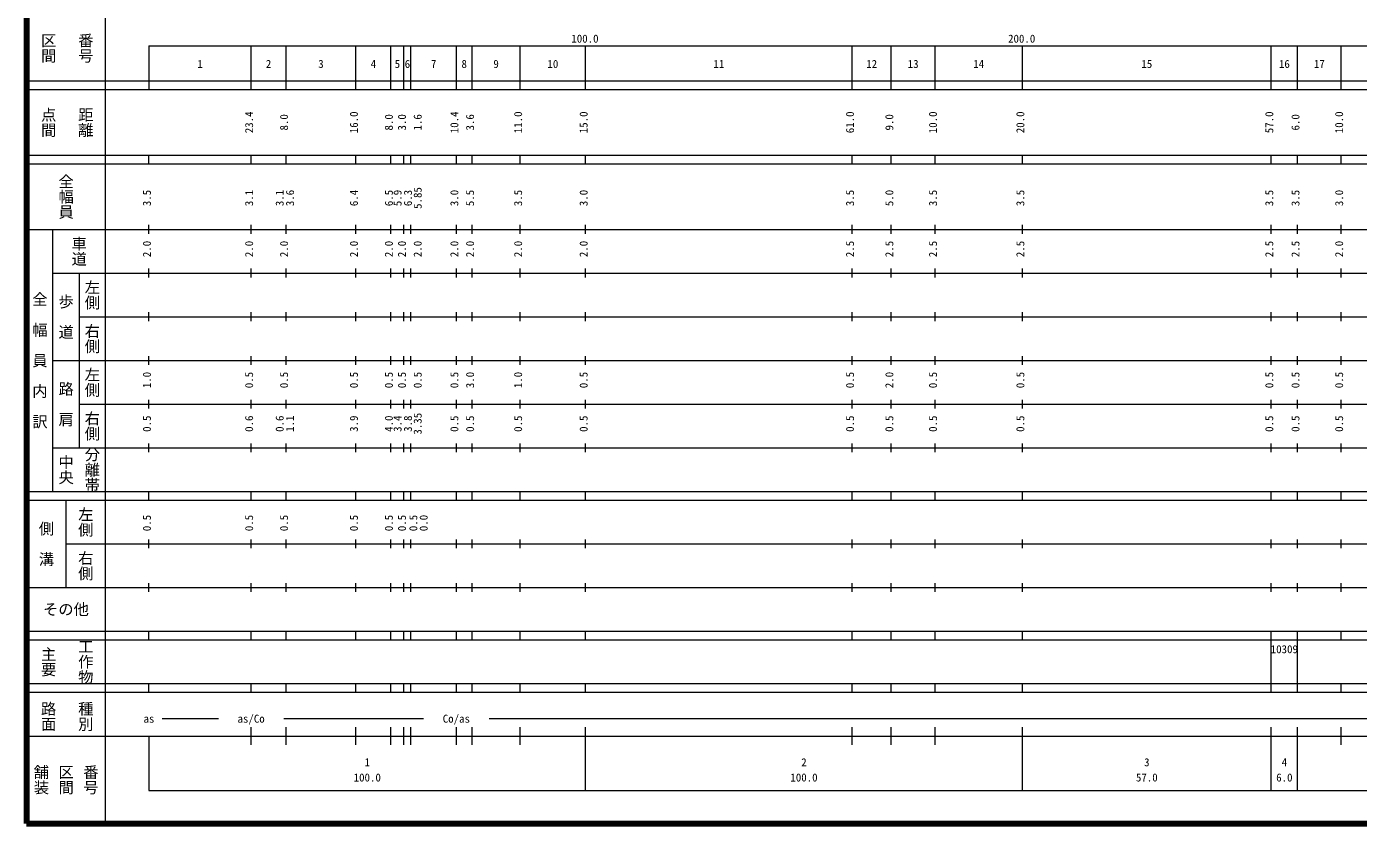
# Model space of a CAD drawing. Units: millimetres on the paper, enlarged 1000 times. Extents: x 40000 to 680000, y 20000 to 380000.
# Drawn here: x 40000 to 344943, y 20000 to 202409 of the extents above; entities that cross this region are included whole.
import ezdxf
from ezdxf.enums import TextEntityAlignment as Align

# ---------------------------------------------------------------- set-up
doc = ezdxf.new("R2010")
doc.units = ezdxf.units.MM
doc.header["$LTSCALE"] = 1000
doc.layers.add('M-TTL', color=2, linetype='Continuous', lineweight=140)
doc.layers.add('M-TTL-BAND', color=7, linetype='Continuous', lineweight=13)
doc.styles.add('@ＭＳ ゴシック', font='')
doc.styles.add('ＭＳ ゴシック', font='')
doc.styles.get('@ＭＳ ゴシック').set_extended_font_data('@MS Gothic')
doc.styles.get('ＭＳ ゴシック').set_extended_font_data('MS Gothic')

msp = doc.modelspace()

# ---------------------------------------------------------------- linework, layer by layer
at = {"layer": 'M-TTL'}
for p, q in [((40000, 380000), (40000, 20000)), ((40000, 20000), (680000, 20000))]:
    msp.add_line(p, q, dxfattribs=at)
at = {"layer": 'M-TTL-BAND'}
for p, q in [((58000, 370000), (58000, 20000)), ((68000, 198000), (579000, 198000)), ((68000, 198000), (68000, 188000)), ((91400, 188000), (91400, 198000)), ((99400, 188000), (99400, 198000)), ((115400, 188000), (115400, 198000)), ((123400, 188000), (123400, 198000)), ((126400, 188000), (126400, 198000)), ((128000, 188000), (128000, 198000)), ((138400, 188000), (138400, 198000)), ((142000, 188000), (142000, 198000)), ((153000, 188000), (153000, 198000)), ((168000, 188000), (168000, 198000)), ((229000, 188000), (229000, 198000)), ((238000, 188000), (238000, 198000)), ((248000, 188000), (248000, 198000)), ((268000, 188000), (268000, 198000)), ((325000, 188000), (325000, 198000)), ((331000, 188000), (331000, 198000)), ((341000, 188000), (341000, 198000)), ((40000, 190000), (579000, 190000)), ((40000, 188000), (579000, 188000)), ((40000, 173000), (579000, 173000)), ((40000, 171000), (579000, 171000)), ((68000, 171000), (68000, 173000)), ((91400, 171000), (91400, 173000)), ((99400, 171000), (99400, 173000)), ((115400, 171000), (115400, 173000)), ((123400, 171000), (123400, 173000)), ((126400, 171000), (126400, 173000)), ((128000, 171000), (128000, 173000)), ((138400, 171000), (138400, 173000)), ((142000, 171000), (142000, 173000)), ((153000, 171000), (153000, 173000)), ((168000, 171000), (168000, 173000)), ((229000, 171000), (229000, 173000)), ((238000, 171000), (238000, 173000)), ((248000, 171000), (248000, 173000)), ((268000, 171000), (268000, 173000)), ((325000, 171000), (325000, 173000)), ((331000, 171000), (331000, 173000)), ((341000, 171000), (341000, 173000)), ((40000, 156000), (579000, 156000)), ((46000, 96000), (46000, 156000)), ((68000, 155000), (68000, 157000)), ((91400, 155000), (91400, 157000)), ((99400, 155000), (99400, 157000)), ((115400, 155000), (115400, 157000)), ((123400, 155000), (123400, 157000)), ((126400, 155000), (126400, 157000)), ((128000, 155000), (128000, 157000)), ((138400, 155000), (138400, 157000)), ((142000, 155000), (142000, 157000)), ((153000, 155000), (153000, 157000)), ((168000, 155000), (168000, 157000)), ((229000, 155000), (229000, 157000)), ((238000, 155000), (238000, 157000)), ((248000, 155000), (248000, 157000)), ((268000, 155000), (268000, 157000)), ((325000, 155000), (325000, 157000)), ((331000, 155000), (331000, 157000)), ((341000, 155000), (341000, 157000)), ((68000, 145000), (68000, 147000)), ((91400, 145000), (91400, 147000)), ((99400, 145000), (99400, 147000)), ((115400, 145000), (115400, 147000)), ((123400, 145000), (123400, 147000)), ((126400, 145000), (126400, 147000)), ((128000, 145000), (128000, 147000)), ((138400, 145000), (138400, 147000)), ((142000, 145000), (142000, 147000)), ((153000, 145000), (153000, 147000)), ((168000, 145000), (168000, 147000)), ((229000, 145000), (229000, 147000)), ((238000, 145000), (238000, 147000)), ((248000, 145000), (248000, 147000)), ((268000, 145000), (268000, 147000)), ((325000, 145000), (325000, 147000)), ((331000, 145000), (331000, 147000)), ((341000, 145000), (341000, 147000)), ((46000, 146000), (579000, 146000)), ((52000, 146000), (52000, 106000)), ((52000, 136000), (579000, 136000)), ((68000, 135000), (68000, 137000)), ((91400, 135000), (91400, 137000)), ((99400, 135000), (99400, 137000)), ((115400, 135000), (115400, 137000)), ((123400, 135000), (123400, 137000)), ((126400, 135000), (126400, 137000)), ((128000, 135000), (128000, 137000)), ((138400, 135000), (138400, 137000)), ((142000, 135000), (142000, 137000)), ((153000, 135000), (153000, 137000)), ((168000, 135000), (168000, 137000)), ((229000, 135000), (229000, 137000)), ((238000, 135000), (238000, 137000)), ((248000, 135000), (248000, 137000)), ((268000, 135000), (268000, 137000)), ((325000, 135000), (325000, 137000)), ((331000, 135000), (331000, 137000)), ((341000, 135000), (341000, 137000)), ((46000, 126000), (579000, 126000)), ((68000, 125000), (68000, 127000)), ((91400, 125000), (91400, 127000)), ((99400, 125000), (99400, 127000)), ((115400, 125000), (115400, 127000)), ((123400, 125000), (123400, 127000)), ((126400, 125000), (126400, 127000)), ((128000, 125000), (128000, 127000)), ((138400, 125000), (138400, 127000)), ((142000, 125000), (142000, 127000)), ((153000, 125000), (153000, 127000)), ((168000, 125000), (168000, 127000)), ((229000, 125000), (229000, 127000)), ((238000, 125000), (238000, 127000)), ((248000, 125000), (248000, 127000)), ((268000, 125000), (268000, 127000)), ((325000, 125000), (325000, 127000)), ((331000, 125000), (331000, 127000)), ((341000, 125000), (341000, 127000)), ((52000, 116000), (579000, 116000)), ((68000, 115000), (68000, 117000)), ((91400, 115000), (91400, 117000)), ((99400, 115000), (99400, 117000)), ((115400, 115000), (115400, 117000)), ((123400, 115000), (123400, 117000)), ((126400, 115000), (126400, 117000)), ((128000, 115000), (128000, 117000)), ((138400, 115000), (138400, 117000)), ((142000, 115000), (142000, 117000)), ((153000, 115000), (153000, 117000)), ((168000, 115000), (168000, 117000)), ((229000, 115000), (229000, 117000)), ((238000, 115000), (238000, 117000)), ((248000, 115000), (248000, 117000)), ((268000, 115000), (268000, 117000)), ((325000, 115000), (325000, 117000)), ((331000, 115000), (331000, 117000)), ((341000, 115000), (341000, 117000)), ((68000, 105000), (68000, 107000)), ((91400, 105000), (91400, 107000)), ((99400, 105000), (99400, 107000)), ((115400, 105000), (115400, 107000)), ((123400, 105000), (123400, 107000)), ((126400, 105000), (126400, 107000)), ((128000, 105000), (128000, 107000)), ((138400, 105000), (138400, 107000)), ((142000, 105000), (142000, 107000)), ((153000, 105000), (153000, 107000)), ((168000, 105000), (168000, 107000)), ((229000, 105000), (229000, 107000)), ((238000, 105000), (238000, 107000)), ((248000, 105000), (248000, 107000)), ((268000, 105000), (268000, 107000)), ((325000, 105000), (325000, 107000)), ((331000, 105000), (331000, 107000)), ((341000, 105000), (341000, 107000)), ((46000, 106000), (579000, 106000)), ((40000, 96000), (579000, 96000)), ((68000, 94000), (68000, 96000)), ((91400, 94000), (91400, 96000)), ((99400, 94000), (99400, 96000)), ((115400, 94000), (115400, 96000)), ((123400, 94000), (123400, 96000)), ((126400, 94000), (126400, 96000)), ((128000, 94000), (128000, 96000)), ((138400, 94000), (138400, 96000)), ((142000, 94000), (142000, 96000)), ((153000, 94000), (153000, 96000)), ((168000, 94000), (168000, 96000)), ((229000, 94000), (229000, 96000)), ((238000, 94000), (238000, 96000)), ((248000, 94000), (248000, 96000)), ((268000, 94000), (268000, 96000)), ((325000, 94000), (325000, 96000)), ((331000, 94000), (331000, 96000)), ((341000, 94000), (341000, 96000)), ((40000, 94000), (579000, 94000)), ((49000, 94000), (49000, 74000)), ((49000, 84000), (579000, 84000)), ((68000, 83000), (68000, 85000)), ((91400, 83000), (91400, 85000)), ((99400, 83000), (99400, 85000)), ((115400, 83000), (115400, 85000)), ((123400, 83000), (123400, 85000)), ((126400, 83000), (126400, 85000)), ((128000, 83000), (128000, 85000)), ((138400, 83000), (138400, 85000)), ((142000, 83000), (142000, 85000)), ((153000, 83000), (153000, 85000)), ((168000, 83000), (168000, 85000)), ((229000, 83000), (229000, 85000)), ((238000, 83000), (238000, 85000)), ((248000, 83000), (248000, 85000)), ((268000, 83000), (268000, 85000)), ((325000, 83000), (325000, 85000)), ((331000, 83000), (331000, 85000)), ((341000, 83000), (341000, 85000)), ((40000, 74000), (579000, 74000)), ((68000, 73000), (68000, 75000)), ((91400, 73000), (91400, 75000)), ((99400, 73000), (99400, 75000)), ((115400, 73000), (115400, 75000)), ((123400, 73000), (123400, 75000)), ((126400, 73000), (126400, 75000)), ((128000, 73000), (128000, 75000)), ((138400, 73000), (138400, 75000)), ((142000, 73000), (142000, 75000)), ((153000, 73000), (153000, 75000)), ((168000, 73000), (168000, 75000)), ((229000, 73000), (229000, 75000)), ((238000, 73000), (238000, 75000)), ((248000, 73000), (248000, 75000)), ((268000, 73000), (268000, 75000)), ((325000, 73000), (325000, 75000)), ((331000, 73000), (331000, 75000)), ((341000, 73000), (341000, 75000)), ((40000, 64000), (579000, 64000)), ((40000, 62000), (579000, 62000)), ((68000, 62000), (68000, 64000)), ((91400, 62000), (91400, 64000)), ((99400, 62000), (99400, 64000)), ((115400, 62000), (115400, 64000)), ((123400, 62000), (123400, 64000)), ((126400, 62000), (126400, 64000)), ((128000, 62000), (128000, 64000)), ((138400, 62000), (138400, 64000)), ((142000, 62000), (142000, 64000)), ((153000, 62000), (153000, 64000)), ((168000, 62000), (168000, 64000)), ((229000, 62000), (229000, 64000)), ((238000, 62000), (238000, 64000)), ((248000, 62000), (248000, 64000)), ((268000, 62000), (268000, 64000)), ((325000, 62000), (325000, 64000)), ((325000, 52000), (325000, 62000)), ((331000, 62000), (331000, 64000)), ((331000, 52000), (331000, 62000)), ((341000, 62000), (341000, 64000)), ((40000, 52000), (579000, 52000)), ((68000, 50000), (68000, 52000)), ((91400, 50000), (91400, 52000)), ((99400, 50000), (99400, 52000)), ((115400, 50000), (115400, 52000)), ((123400, 50000), (123400, 52000)), ((126400, 50000), (126400, 52000)), ((128000, 50000), (128000, 52000)), ((138400, 50000), (138400, 52000)), ((142000, 50000), (142000, 52000)), ((153000, 50000), (153000, 52000)), ((168000, 50000), (168000, 52000)), ((229000, 50000), (229000, 52000)), ((238000, 50000), (238000, 52000)), ((248000, 50000), (248000, 52000)), ((268000, 50000), (268000, 52000)), ((325000, 50000), (325000, 52000)), ((331000, 50000), (331000, 52000)), ((341000, 50000), (341000, 52000)), ((40000, 50000), (579000, 50000)), ((71000, 44000), (83900, 44000)), ((98900, 44000), (130900, 44000)), ((145900, 44000), (565000, 44000)), ((40000, 40000), (579000, 40000)), ((68000, 40000), (68000, 27500)), ((91400, 38000), (91400, 42000)), ((99400, 38000), (99400, 42000)), ((115400, 38000), (115400, 42000)), ((123400, 38000), (123400, 42000)), ((126400, 38000), (126400, 42000)), ((128000, 38000), (128000, 42000)), ((138400, 38000), (138400, 42000)), ((142000, 38000), (142000, 42000)), ((153000, 38000), (153000, 42000)), ((168000, 27500), (168000, 42000)), ((229000, 38000), (229000, 42000)), ((238000, 38000), (238000, 42000)), ((248000, 38000), (248000, 42000)), ((268000, 27500), (268000, 42000)), ((325000, 27500), (325000, 42000)), ((331000, 27500), (331000, 42000)), ((341000, 38000), (341000, 42000)), ((68000, 27500), (579000, 27500))]:
    msp.add_line(p, q, dxfattribs=at)

# ---------------------------------------------------------------- texts
at = {"layer": 'M-TTL-BAND', "style": '@ＭＳ ゴシック'}
for s, p in [('区間', (45000, 197500)), ('番号', (53500, 197500)), ('点間', (45000, 180500)), ('距離', (53500, 180500)), ('全幅員', (49000, 163500)), ('車道', (52000, 151000)), ('左側', (55000, 141000)), ('全\u3000幅\u3000員\u3000内\u3000訳', (43000, 126000)), ('歩\u3000道', (49000, 136000)), ('右側', (55000, 131000)), ('左側', (55000, 121000)), ('路\u3000肩', (49000, 116000)), ('右側', (55000, 111000)), ('中央', (49000, 101000)), ('分離帯', (55000, 101000)), ('左側', (53500, 89000)), ('側\u3000溝', (44500, 84000)), ('右側', (53500, 79000)), ('工作物', (53500, 57000)), ('主要', (45000, 57000)), ('路面', (45000, 44500)), ('種別', (53500, 44500)), ('舗装', (43333, 30000)), ('区間', (49000, 30000)), ('番号', (54667, 30000))]:
    msp.add_text(s, height=2566, rotation=270, dxfattribs=at).set_placement(p, align=Align.MIDDLE_CENTER)
at = {"layer": 'M-TTL-BAND', "style": 'ＭＳ ゴシック'}
for s, p in [('100.0', (167844, 198195)), ('200.0', (267844, 198195)), ('1', (79700, 192405)), ('2', (95400, 192405)), ('3', (107400, 192405)), ('4', (119400, 192405)), ('5', (124900, 192405)), ('6', (127200, 192405)), ('7', (133200, 192405)), ('8', (140200, 192405)), ('9', (147500, 192405)), ('10', (160500, 192405)), ('11', (198500, 192405)), ('12', (233500, 192405)), ('13', (243000, 192405)), ('14', (258000, 192405)), ('15', (296500, 192405)), ('16', (328000, 192405)), ('17', (336000, 192405)), ('as', (68000, 42500)), ('as/Co', (91400, 42500)), ('Co/as', (138400, 42500)), ('1', (118000, 32523)), ('2', (218000, 32523)), ('3', (296500, 32523)), ('4', (328000, 32523)), ('100.0', (118000, 29033)), ('100.0', (218000, 29033)), ('57.0', (296500, 29033)), ('6.0', (328000, 29033))]:
    msp.add_text(s, height=1833, dxfattribs=at).set_placement(p, align=Align.BOTTOM_CENTER)
for s, p in [('23.4', (92400, 180500)), ('8.0', (100400, 180500)), ('16.0', (116400, 180500)), ('8.0', (124400, 180500)), ('3.0', (127400, 180500)), ('1.6', (131000, 180500)), ('10.4', (139400, 180500)), ('3.6', (143000, 180500)), ('11.0', (154000, 180500)), ('15.0', (169000, 180500)), ('61.0', (230000, 180500)), ('9.0', (239000, 180500)), ('10.0', (249000, 180500)), ('20.0', (269000, 180500)), ('57.0', (326000, 180500)), ('6.0', (332000, 180500)), ('10.0', (342000, 180500)), ('3.5', (69000, 163174)), ('3.1', (92400, 163174)), ('3.1', (99400, 163174)), ('3.6', (101770, 163174)), ('6.4', (116400, 163174)), ('6.5', (124400, 163174)), ('5.9', (126400, 163174)), ('6.3', (128770, 163174)), ('5.85', (131000, 163174)), ('3.0', (139400, 163174)), ('5.5', (143000, 163174)), ('3.5', (154000, 163174)), ('3.0', (169000, 163174)), ('3.5', (230000, 163174)), ('5.0', (239000, 163174)), ('3.5', (249000, 163174)), ('3.5', (269000, 163174)), ('3.5', (326000, 163174)), ('3.5', (332000, 163174)), ('3.0', (342000, 163174)), ('2.0', (69000, 151500)), ('2.0', (92400, 151500)), ('2.0', (100400, 151500)), ('2.0', (116400, 151500)), ('2.0', (124400, 151500)), ('2.0', (127400, 151500)), ('2.0', (131000, 151500)), ('2.0', (139400, 151500)), ('2.0', (143000, 151500)), ('2.0', (154000, 151500)), ('2.0', (169000, 151500)), ('2.5', (230000, 151500)), ('2.5', (239000, 151500)), ('2.5', (249000, 151500)), ('2.5', (269000, 151500)), ('2.5', (326000, 151500)), ('2.5', (332000, 151500)), ('2.0', (342000, 151500)), ('1.0', (69000, 121500)), ('0.5', (92400, 121500)), ('0.5', (100400, 121500)), ('0.5', (116400, 121500)), ('0.5', (124400, 121500)), ('0.5', (127400, 121500)), ('0.5', (131000, 121500)), ('0.5', (139400, 121500)), ('3.0', (143000, 121500)), ('1.0', (154000, 121500)), ('0.5', (169000, 121500)), ('0.5', (230000, 121500)), ('2.0', (239000, 121500)), ('0.5', (249000, 121500)), ('0.5', (269000, 121500)), ('0.5', (326000, 121500)), ('0.5', (332000, 121500)), ('0.5', (342000, 121500)), ('0.5', (69000, 111500)), ('0.6', (92400, 111500)), ('0.6', (99400, 111500)), ('1.1', (101770, 111500)), ('3.9', (116400, 111500)), ('4.0', (124400, 111500)), ('3.4', (126400, 111500)), ('3.8', (128770, 111500)), ('3.35', (131000, 111500)), ('0.5', (139400, 111500)), ('0.5', (143000, 111500)), ('0.5', (154000, 111500)), ('0.5', (169000, 111500)), ('0.5', (230000, 111500)), ('0.5', (239000, 111500)), ('0.5', (249000, 111500)), ('0.5', (269000, 111500)), ('0.5', (326000, 111500)), ('0.5', (332000, 111500)), ('0.5', (342000, 111500)), ('0.5', (69000, 88764)), ('0.5', (92400, 88764)), ('0.5', (100400, 88764)), ('0.5', (116400, 88764)), ('0.5', (124400, 88764)), ('0.5', (127400, 88764)), ('0.5', (130000, 88764)), ('0.0', (132370, 88764))]:
    msp.add_text(s, height=1833, rotation=90, dxfattribs=at).set_placement(p, align=Align.BOTTOM_CENTER)
msp.add_text('その他', height=2566, dxfattribs=at).set_placement((49000, 69000), align=Align.MIDDLE_CENTER)
msp.add_text('10309', height=1833, dxfattribs=at).set_placement((324875, 58405), align=Align.BOTTOM_LEFT)

doc.saveas('drawing.dxf')
